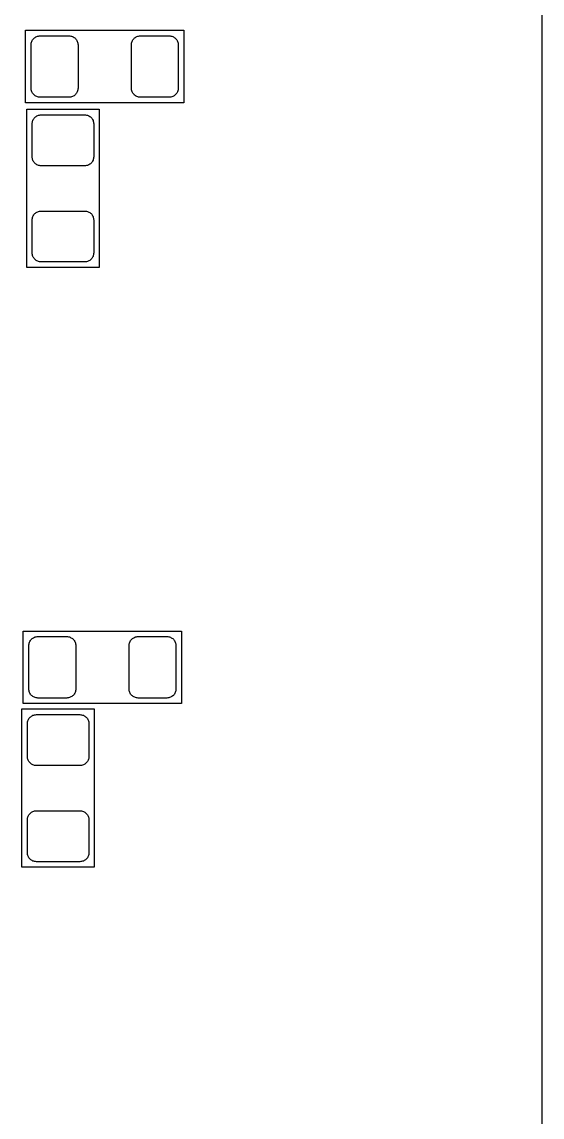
# Model space of a CAD drawing. Extents: x 0 to 143, y 0 to 190.
# Drawn here: x 126.98 to 143.07, y 94.25 to 128.14 of the extents above; entities that cross this region are included whole.
import ezdxf

# ---------------------------------------------------------------- set-up
doc = ezdxf.new("R2010")
doc.units = 0

msp = doc.modelspace()

# ---------------------------------------------------------------- linework, layer by layer
at = {"layer": 'Layer 1', "color": 7}
for points in [[(143.07312, 92.07206), (143.07312, 180.0729)], [(127.09398, 127.88352), (131.99364, 127.88352)], [(127.09398, 125.64324), (127.09398, 127.88352)], [(131.99364, 127.88352), (131.99364, 125.64324)], [(131.99364, 125.64324), (127.09398, 125.64324)], [(127.13462, 120.54292), (127.13462, 125.44258)], [(127.13462, 125.44258), (129.3749, 125.44258)], [(129.3749, 125.44258), (129.3749, 120.54292)], [(129.3749, 120.54292), (127.13462, 120.54292)], [(127.02286, 109.29326), (131.92252, 109.29326)], [(127.02286, 107.05298), (127.02286, 109.29326)], [(131.92252, 109.29326), (131.92252, 107.05298)], [(126.98476, 106.8828), (129.2225, 106.8828)], [(126.98476, 101.98314), (126.98476, 106.8828)], [(131.92252, 107.05298), (127.02286, 107.05298)], [(129.2225, 106.8828), (129.2225, 101.98314)], [(129.2225, 101.98314), (126.98476, 101.98314)]]:
    msp.add_lwpolyline(points, dxfattribs=at)
at = {"layer": 'Layer 1', "color": 16}
for points in [[(128.468374, 127.70953), (128.495552, 127.70572), (128.522222, 127.699116), (128.547876, 127.689718), (128.572514, 127.678034), (128.596136, 127.664064), (128.61798, 127.647808), (128.6383, 127.629266), (128.656588, 127.608946), (128.673098, 127.587102), (128.687068, 127.56348), (128.698752, 127.538842), (128.707896, 127.513188), (128.714754, 127.486518), (128.718564, 127.459594), (128.720088, 127.432162), (128.720088, 126.089772), (128.718564, 126.062594), (128.714754, 126.035416), (128.707896, 126.009), (128.698752, 125.983092), (128.687068, 125.958454), (128.673098, 125.934832), (128.656588, 125.912988), (128.6383, 125.892668), (128.61798, 125.87438), (128.596136, 125.85787), (128.572514, 125.8439), (128.547876, 125.832216), (128.522222, 125.823072), (128.495552, 125.816468), (128.468374, 125.812404), (128.441196, 125.81088), (127.548894, 125.81088), (127.521462, 125.812404), (127.494538, 125.816468), (127.467868, 125.823072), (127.442214, 125.832216), (127.417322, 125.8439), (127.393954, 125.85787), (127.371856, 125.87438), (127.35179, 125.892668), (127.333248, 125.912988), (127.316992, 125.934832), (127.303022, 125.958454), (127.291338, 125.983092), (127.28194, 126.009), (127.275336, 126.035416), (127.271272, 126.062594), (127.270002, 126.089772), (127.270002, 127.432162), (127.271272, 127.459594), (127.275336, 127.486518), (127.28194, 127.513188), (127.291338, 127.538842), (127.303022, 127.56348), (127.316992, 127.587102), (127.333248, 127.608946), (127.35179, 127.629266), (127.371856, 127.647808), (127.393954, 127.664064), (127.417322, 127.678034), (127.442214, 127.689718), (127.467868, 127.699116), (127.494538, 127.70572), (127.521462, 127.70953), (127.548894, 127.711054), (128.441196, 127.711054), (128.468374, 127.70953)], [(131.568444, 127.70953), (131.595622, 127.70572), (131.622038, 127.699116), (131.647946, 127.689718), (131.672584, 127.678034), (131.695952, 127.664064), (131.71805, 127.647808), (131.73837, 127.629266), (131.756658, 127.608946), (131.772914, 127.587102), (131.787138, 127.56348), (131.798822, 127.538842), (131.807966, 127.513188), (131.81457, 127.486518), (131.818634, 127.459594), (131.819904, 127.432162), (131.819904, 126.089772), (131.818634, 126.062594), (131.81457, 126.035416), (131.807966, 126.009), (131.798822, 125.983092), (131.787138, 125.958454), (131.772914, 125.934832), (131.756658, 125.912988), (131.73837, 125.892668), (131.71805, 125.87438), (131.695952, 125.85787), (131.672584, 125.8439), (131.647946, 125.832216), (131.622038, 125.823072), (131.595622, 125.816468), (131.568444, 125.812404), (131.541266, 125.81088), (130.648964, 125.81088), (130.621532, 125.812404), (130.594354, 125.816468), (130.567938, 125.823072), (130.54203, 125.832216), (130.517392, 125.8439), (130.494024, 125.85787), (130.471926, 125.87438), (130.451606, 125.892668), (130.433318, 125.912988), (130.417062, 125.934832), (130.402838, 125.958454), (130.391154, 125.983092), (130.38201, 126.009), (130.375406, 126.035416), (130.371342, 126.062594), (130.370072, 126.089772), (130.370072, 127.432162), (130.371342, 127.459594), (130.375406, 127.486518), (130.38201, 127.513188), (130.391154, 127.538842), (130.402838, 127.56348), (130.417062, 127.587102), (130.433318, 127.608946), (130.451606, 127.629266), (130.471926, 127.647808), (130.494024, 127.664064), (130.517392, 127.678034), (130.54203, 127.689718), (130.567938, 127.699116), (130.594354, 127.70572), (130.621532, 127.70953), (130.648964, 127.711054), (131.541266, 127.711054), (131.568444, 127.70953)], [(128.9558, 125.26478), (128.98247, 125.260716), (129.008886, 125.254112), (129.03454, 125.244968), (129.058924, 125.233284), (129.082292, 125.219314), (129.103882, 125.203312), (129.123948, 125.185024), (129.142236, 125.164958), (129.158492, 125.143114), (129.172462, 125.12), (129.183892, 125.095362), (129.193036, 125.069962), (129.19964, 125.043546), (129.203704, 125.016876), (129.204974, 124.989698), (129.204974, 123.967348), (129.203704, 123.94017), (129.19964, 123.9135), (129.193036, 123.887084), (129.183892, 123.861684), (129.172462, 123.837046), (129.158492, 123.813678), (129.142236, 123.792088), (129.123948, 123.772022), (129.103882, 123.753734), (129.082292, 123.737478), (129.058924, 123.723508), (129.03454, 123.712078), (129.008886, 123.702934), (128.98247, 123.69633), (128.9558, 123.692266), (128.928622, 123.690996), (127.581406, 123.690996), (127.554228, 123.692266), (127.527304, 123.69633), (127.501142, 123.702934), (127.475488, 123.712078), (127.451104, 123.723508), (127.427736, 123.737478), (127.406146, 123.753734), (127.385826, 123.772022), (127.367792, 123.792088), (127.351536, 123.813678), (127.337566, 123.837046), (127.326136, 123.861684), (127.316992, 123.887084), (127.310388, 123.9135), (127.306324, 123.94017), (127.305054, 123.967348), (127.305054, 124.989698), (127.306324, 125.016876), (127.310388, 125.043546), (127.316992, 125.069962), (127.326136, 125.095362), (127.337566, 125.12), (127.351536, 125.143114), (127.367792, 125.164958), (127.385826, 125.185024), (127.406146, 125.203312), (127.427736, 125.219314), (127.451104, 125.233284), (127.475488, 125.244968), (127.501142, 125.254112), (127.527304, 125.260716), (127.554228, 125.26478), (127.581406, 125.26605), (128.928622, 125.26605), (128.9558, 125.26478)], [(128.9558, 122.289678), (128.98247, 122.285614), (129.008886, 122.27901), (129.03454, 122.269866), (129.058924, 122.258436), (129.082292, 122.244466), (129.103882, 122.22821), (129.123948, 122.210176), (129.142236, 122.189856), (129.158492, 122.168266), (129.172462, 122.144898), (129.183892, 122.120514), (129.193036, 122.09486), (129.19964, 122.068698), (129.203704, 122.041774), (129.204974, 122.014596), (129.204974, 120.992246), (129.203704, 120.965322), (129.19964, 120.938398), (129.193036, 120.911982), (129.183892, 120.886582), (129.172462, 120.861944), (129.158492, 120.83883), (129.142236, 120.816986), (129.123948, 120.79692), (129.103882, 120.778632), (129.082292, 120.76263), (129.058924, 120.74866), (129.03454, 120.736976), (129.008886, 120.727832), (128.98247, 120.721228), (128.9558, 120.717418), (128.928622, 120.715894), (127.581406, 120.715894), (127.554228, 120.717418), (127.527304, 120.721228), (127.501142, 120.727832), (127.475488, 120.736976), (127.451104, 120.74866), (127.427736, 120.76263), (127.406146, 120.778632), (127.385826, 120.79692), (127.367792, 120.816986), (127.351536, 120.83883), (127.337566, 120.861944), (127.326136, 120.886582), (127.316992, 120.911982), (127.310388, 120.938398), (127.306324, 120.965322), (127.305054, 120.992246), (127.305054, 122.014596), (127.306324, 122.041774), (127.310388, 122.068698), (127.316992, 122.09486), (127.326136, 122.120514), (127.337566, 122.144898), (127.351536, 122.168266), (127.367792, 122.189856), (127.385826, 122.210176), (127.406146, 122.22821), (127.427736, 122.244466), (127.451104, 122.258436), (127.475488, 122.269866), (127.501142, 122.27901), (127.527304, 122.285614), (127.554228, 122.289678), (127.581406, 122.290948), (128.928622, 122.290948), (128.9558, 122.289678)], [(128.398524, 109.119778), (128.425448, 109.115714), (128.452118, 109.10911), (128.477772, 109.099712), (128.502664, 109.088028), (128.526032, 109.074058), (128.54813, 109.057802), (128.56845, 109.03926), (128.586738, 109.01894), (128.602994, 108.997096), (128.616964, 108.973728), (128.628648, 108.948836), (128.638046, 108.923182), (128.64465, 108.896512), (128.648714, 108.869588), (128.649984, 108.842156), (128.649984, 107.499766), (128.648714, 107.472588), (128.64465, 107.44541), (128.638046, 107.418994), (128.628648, 107.393086), (128.616964, 107.368448), (128.602994, 107.344826), (128.586738, 107.322982), (128.56845, 107.302662), (128.54813, 107.284374), (128.526032, 107.268118), (128.502664, 107.253894), (128.477772, 107.24221), (128.452118, 107.233066), (128.425448, 107.226462), (128.398524, 107.222398), (128.371092, 107.220874), (127.47879, 107.220874), (127.451612, 107.222398), (127.424434, 107.226462), (127.398018, 107.233066), (127.37211, 107.24221), (127.347472, 107.253894), (127.32385, 107.268118), (127.302006, 107.284374), (127.281686, 107.302662), (127.263398, 107.322982), (127.246888, 107.344826), (127.232918, 107.368448), (127.221234, 107.393086), (127.21209, 107.418994), (127.205232, 107.44541), (127.201422, 107.472588), (127.199898, 107.499766), (127.199898, 108.842156), (127.201422, 108.869588), (127.205232, 108.896512), (127.21209, 108.923182), (127.221234, 108.948836), (127.232918, 108.973728), (127.246888, 108.997096), (127.263398, 109.01894), (127.281686, 109.03926), (127.302006, 109.057802), (127.32385, 109.074058), (127.347472, 109.088028), (127.37211, 109.099712), (127.398018, 109.10911), (127.424434, 109.115714), (127.451612, 109.119778), (127.47879, 109.121048), (128.371092, 109.121048), (128.398524, 109.119778)], [(131.498594, 109.119778), (131.525518, 109.115714), (131.552188, 109.10911), (131.577842, 109.099712), (131.60248, 109.088028), (131.626102, 109.074058), (131.647946, 109.057802), (131.668266, 109.03926), (131.686808, 109.01894), (131.703064, 108.997096), (131.717034, 108.973728), (131.728718, 108.948836), (131.738116, 108.923182), (131.74472, 108.896512), (131.748784, 108.869588), (131.750054, 108.842156), (131.750054, 107.499766), (131.748784, 107.472588), (131.74472, 107.44541), (131.738116, 107.418994), (131.728718, 107.393086), (131.717034, 107.368448), (131.703064, 107.344826), (131.686808, 107.322982), (131.668266, 107.302662), (131.647946, 107.284374), (131.626102, 107.268118), (131.60248, 107.253894), (131.577842, 107.24221), (131.552188, 107.233066), (131.525518, 107.226462), (131.498594, 107.222398), (131.471162, 107.220874), (130.57886, 107.220874), (130.551428, 107.222398), (130.524504, 107.226462), (130.497834, 107.233066), (130.47218, 107.24221), (130.447288, 107.253894), (130.42392, 107.268118), (130.401822, 107.284374), (130.381756, 107.302662), (130.363214, 107.322982), (130.346958, 107.344826), (130.332988, 107.368448), (130.321304, 107.393086), (130.311906, 107.418994), (130.305302, 107.44541), (130.301238, 107.472588), (130.299968, 107.499766), (130.299968, 108.842156), (130.301238, 108.869588), (130.305302, 108.896512), (130.311906, 108.923182), (130.321304, 108.948836), (130.332988, 108.973728), (130.346958, 108.997096), (130.363214, 109.01894), (130.381756, 109.03926), (130.401822, 109.057802), (130.42392, 109.074058), (130.447288, 109.088028), (130.47218, 109.099712), (130.497834, 109.10911), (130.524504, 109.115714), (130.551428, 109.119778), (130.57886, 109.121048), (131.471162, 109.121048), (131.498594, 109.119778)], [(128.805686, 106.704746), (128.83261, 106.700682), (128.858772, 106.694078), (128.884426, 106.684934), (128.909064, 106.67325), (128.932178, 106.659534), (128.954022, 106.643278), (128.974088, 106.62499), (128.992376, 106.604924), (129.008378, 106.58308), (129.022348, 106.559966), (129.034032, 106.535328), (129.043176, 106.509928), (129.04978, 106.483512), (129.05359, 106.456842), (129.055114, 106.429664), (129.055114, 105.407314), (129.05359, 105.380136), (129.04978, 105.353466), (129.043176, 105.32705), (129.034032, 105.30165), (129.022348, 105.277012), (129.008378, 105.253898), (128.992376, 105.232054), (128.974088, 105.211988), (128.954022, 105.1937), (128.932178, 105.177444), (128.909064, 105.163728), (128.884426, 105.152044), (128.858772, 105.1429), (128.83261, 105.136296), (128.805686, 105.132232), (128.778762, 105.130962), (127.431292, 105.130962), (127.404114, 105.132232), (127.377444, 105.136296), (127.351028, 105.1429), (127.325628, 105.152044), (127.30099, 105.163728), (127.277876, 105.177444), (127.256032, 105.1937), (127.235966, 105.211988), (127.217678, 105.232054), (127.201676, 105.253898), (127.187706, 105.277012), (127.176022, 105.30165), (127.166878, 105.32705), (127.160274, 105.353466), (127.15621, 105.380136), (127.15494, 105.407314), (127.15494, 106.429664), (127.15621, 106.456842), (127.160274, 106.483512), (127.166878, 106.509928), (127.176022, 106.535328), (127.187706, 106.559966), (127.201676, 106.58308), (127.217678, 106.604924), (127.235966, 106.62499), (127.256032, 106.643278), (127.277876, 106.659534), (127.30099, 106.67325), (127.325628, 106.684934), (127.351028, 106.694078), (127.377444, 106.700682), (127.404114, 106.704746), (127.431292, 106.706016), (128.778762, 106.706016), (128.805686, 106.704746)], [(128.805686, 103.729644), (128.83261, 103.72558), (128.858772, 103.718976), (128.884426, 103.710086), (128.909064, 103.698402), (128.932178, 103.684432), (128.954022, 103.668176), (128.974088, 103.650142), (128.992376, 103.630076), (129.008378, 103.608232), (129.022348, 103.584864), (129.034032, 103.56048), (129.043176, 103.534826), (129.04978, 103.508664), (129.05359, 103.48174), (129.055114, 103.454562), (129.055114, 102.432212), (129.05359, 102.405288), (129.04978, 102.378364), (129.043176, 102.352202), (129.034032, 102.326548), (129.022348, 102.302164), (129.008378, 102.278796), (128.992376, 102.256952), (128.974088, 102.236886), (128.954022, 102.218598), (128.932178, 102.202596), (128.909064, 102.188626), (128.884426, 102.176942), (128.858772, 102.167798), (128.83261, 102.161194), (128.805686, 102.157384), (128.778762, 102.156114), (127.431292, 102.156114), (127.404114, 102.157384), (127.377444, 102.161194), (127.351028, 102.167798), (127.325628, 102.176942), (127.30099, 102.188626), (127.277876, 102.202596), (127.256032, 102.218598), (127.235966, 102.236886), (127.217678, 102.256952), (127.201676, 102.278796), (127.187706, 102.302164), (127.176022, 102.326548), (127.166878, 102.352202), (127.160274, 102.378364), (127.15621, 102.405288), (127.15494, 102.432212), (127.15494, 103.454562), (127.15621, 103.48174), (127.160274, 103.508664), (127.166878, 103.534826), (127.176022, 103.56048), (127.187706, 103.584864), (127.201676, 103.608232), (127.217678, 103.630076), (127.235966, 103.650142), (127.256032, 103.668176), (127.277876, 103.684432), (127.30099, 103.698402), (127.325628, 103.710086), (127.351028, 103.718976), (127.377444, 103.72558), (127.404114, 103.729644), (127.431292, 103.730914), (128.778762, 103.730914), (128.805686, 103.729644)]]:
    msp.add_lwpolyline(points, close=True, dxfattribs=at)

doc.saveas('drawing.dxf')
